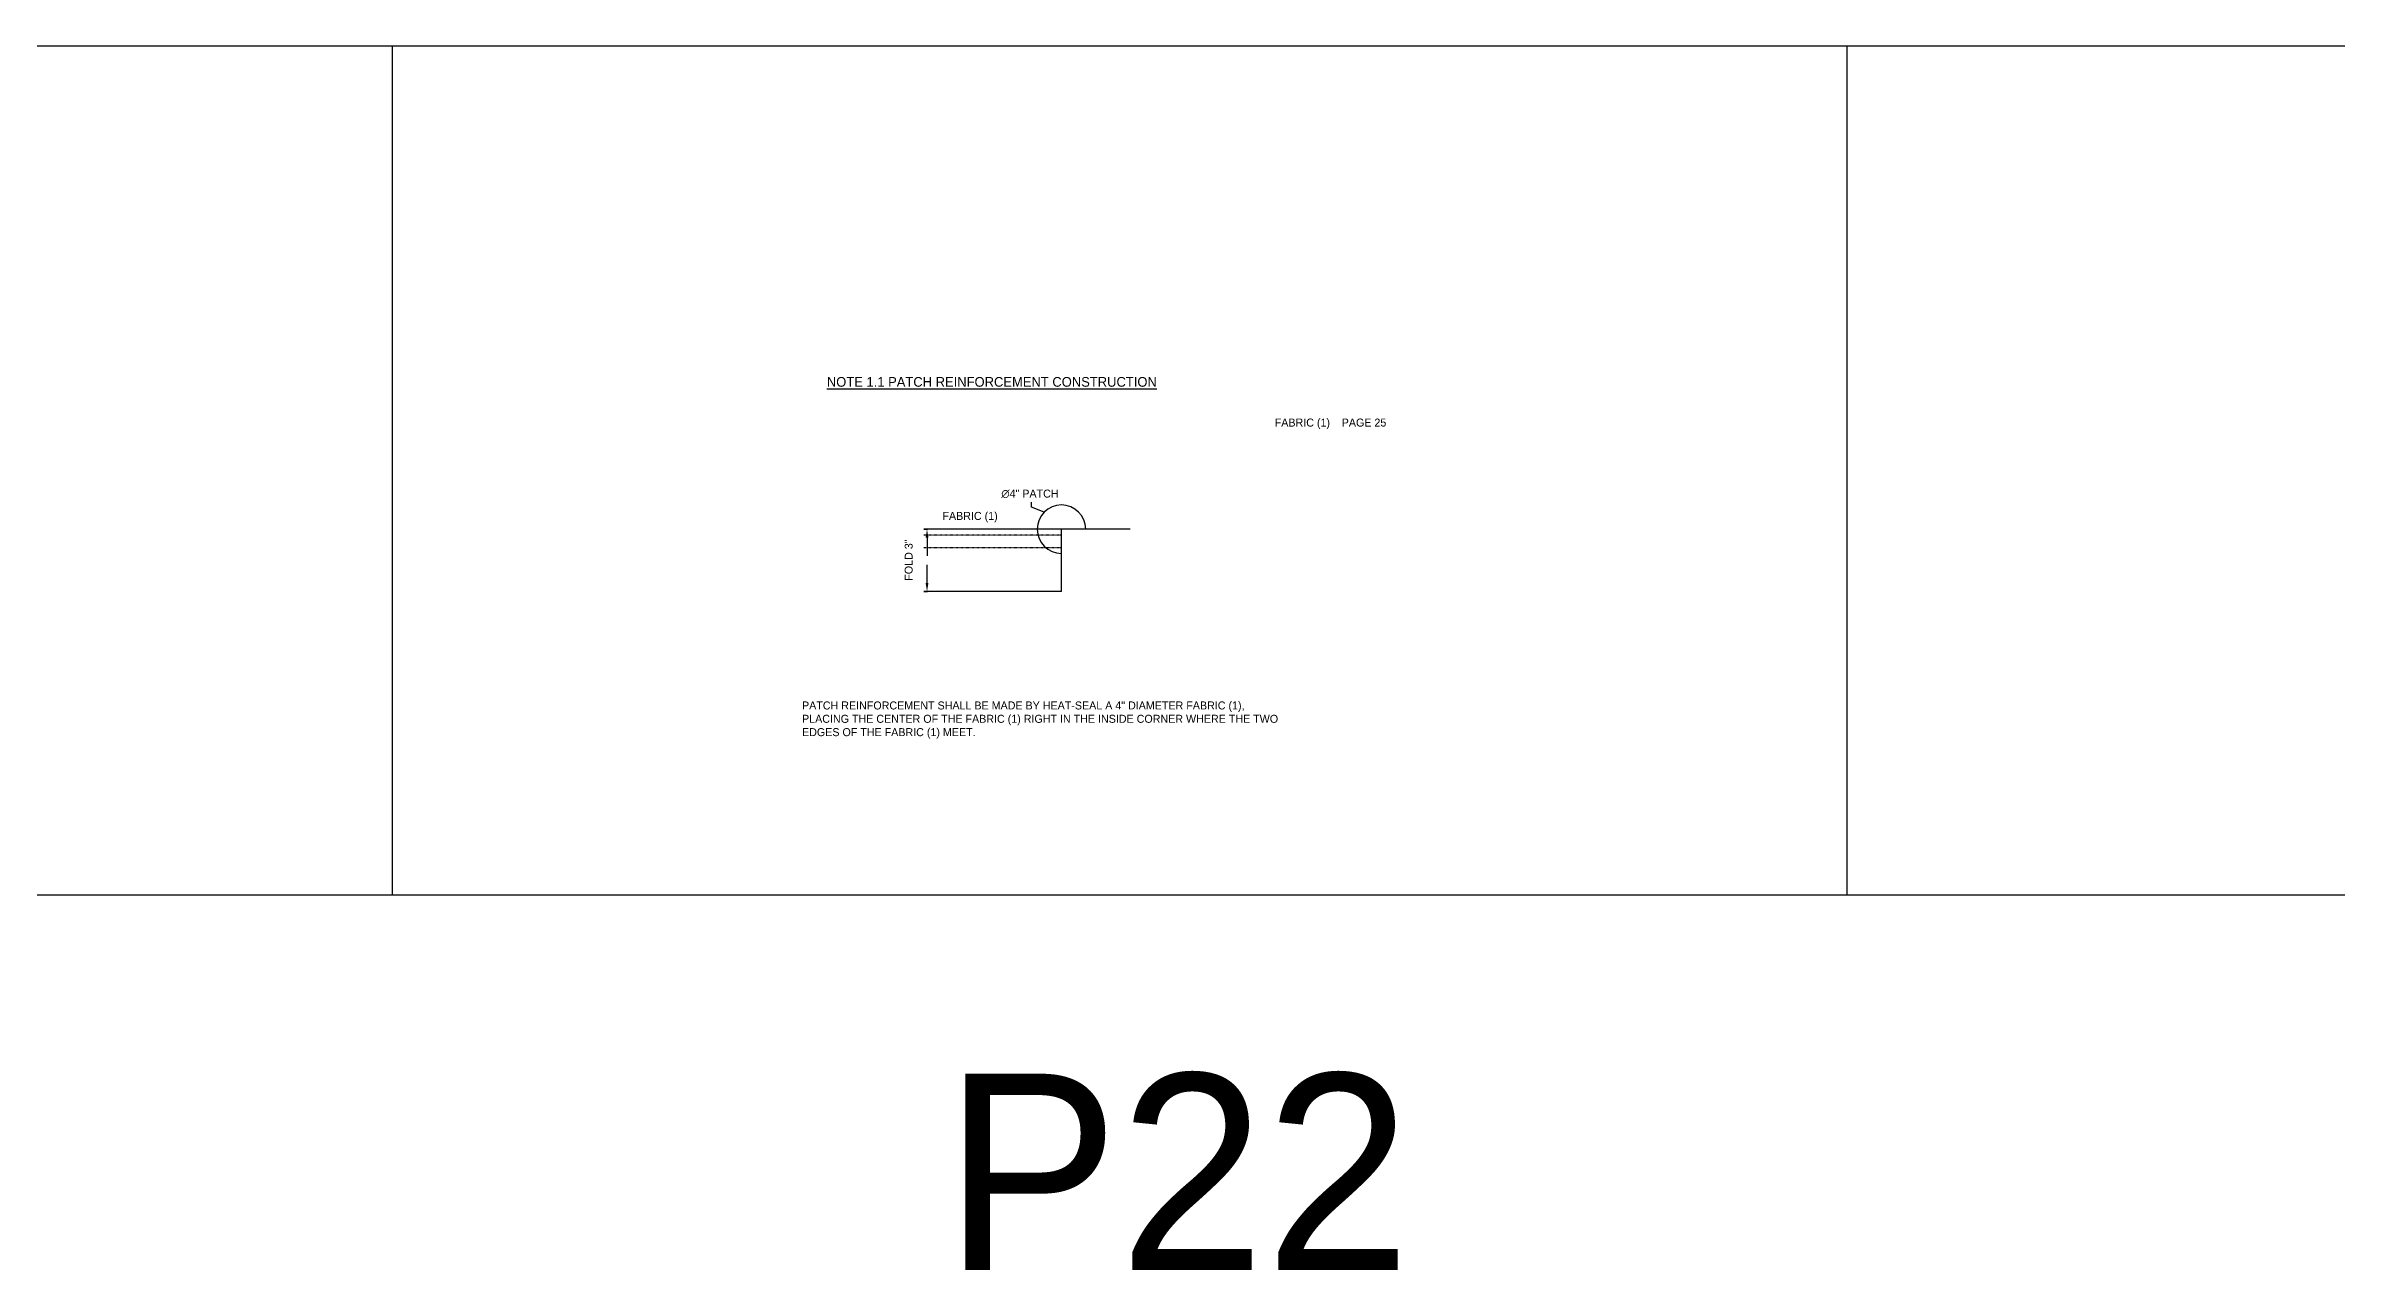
# Model space of a CAD drawing. Header units: inches. Extents: x 1631 to 16634, y 11819 to 13981.
# Drawn here: x 8689 to 9633, y 11841 to 12346 of the extents above; entities that cross this region are included whole.
import ezdxf

# ---------------------------------------------------------------- set-up
doc = ezdxf.new("R2010")
doc.units = ezdxf.units.IN
doc.header["$MEASUREMENT"] = 0
doc.linetypes.add('HIDDEN', pattern=[0.375, 0.25, -0.125])
for name, color, linetype in [('DIMENSION', 7, 'Continuous'), ('FINISH', 1, 'Continuous'), ('STECH', 7, 'HIDDEN'), ('TEXT', 7, 'Continuous')]:
    doc.layers.add(name, color=color, linetype=linetype)

msp = doc.modelspace()

# ---------------------------------------------------------------- linework, layer by layer
at = {"layer": 'DIMENSION'}
for p, q in [((9095.19475, 12155.4661), (9095.19475, 12157.4661)), ((9100.45055, 12153.45108), (9095.19475, 12155.4661))]:
    msp.add_line(p, q, dxfattribs=at)
at = {"layer": 'FINISH'}
for p, q in [((9107.52161, 12146.38001), (9050.70617, 12146.38001)), ((9107.52161, 12120.7346), (9107.52161, 12146.38001)), ((9135.87553, 12146.38001), (9107.52161, 12146.38001)), ((9107.52161, 12120.7346), (9050.70617, 12120.7346))]:
    msp.add_line(p, q, dxfattribs=at)
msp.add_arc((9107.52161, 12146.38001), 10, 0, 270, dxfattribs=at)
at = {"layer": 'STECH', "ltscale": 0.015}
for p, q in [((9107.52161, 12143.88001), (9050.70617, 12143.88001)), ((9107.52161, 12138.73891), (9050.70617, 12138.73891))]:
    msp.add_line(p, q, dxfattribs=at)
at = {"layer": 'TEXT'}
for p, q in [((8231.41637, 12345.62554), (8831.41637, 12345.62554)), ((8831.41637, 12345.62554), (8831.41637, 11995.62554)), ((8831.41637, 12345.62554), (8831.41637, 11995.62554)), ((8831.41637, 12345.62554), (8831.41637, 11995.62554)), ((8831.41637, 12345.62554), (9431.41637, 12345.62554)), ((8831.41637, 12345.62554), (8831.41637, 11995.62554)), ((9431.41637, 12345.62554), (9431.41637, 11995.62554)), ((9431.41637, 12345.62554), (10031.41637, 12345.62554)), ((9431.41637, 12345.62554), (9431.41637, 11995.62554)), ((9050.76867, 12146.38001), (9052.25926, 12146.38001)), ((9052.07926, 12142.88001), (9052.07926, 12135.3973)), ((9052.07926, 12124.2346), (9052.07926, 12131.7173)), ((9050.76867, 12120.7346), (9052.25926, 12120.7346)), ((8231.41637, 11995.62554), (8831.41637, 11995.62554)), ((8831.41637, 11995.62554), (9431.41637, 11995.62554)), ((9431.41637, 11995.62554), (10031.41637, 11995.62554))]:
    msp.add_line(p, q, dxfattribs=at)
for points in [[(9051.49592, 12142.88001), (9052.66259, 12142.88001), (9052.07926, 12146.38001)], [(9051.49592, 12124.2346), (9052.66259, 12124.2346), (9052.07926, 12120.7346)]]:
    msp.add_solid(points, dxfattribs=at)

# ---------------------------------------------------------------- texts
at = {"layer": 'DIMENSION'}
msp.add_text('FABRIC (1)', height=3.3, dxfattribs=at).set_placement((9058.4283, 12150.18426))
at = {"layer": 'DIMENSION', "insert": (9094.52152, 12160.92799), "char_height": 3.3, "attachment_point": 5}
msp.add_mtext('∅4" PATCH', dxfattribs=at)
at = {"layer": 'DIMENSION', "insert": (9044.5193, 12133.62899), "char_height": 3.3, "attachment_point": 5, "rotation": 90}
msp.add_mtext('FOLD 3"', dxfattribs=at)
at = {"layer": 'TEXT'}
msp.add_text('P22', height=80.977854, dxfattribs=at).set_placement((9059.04667, 11840.91053))
at = {"layer": 'TEXT', "char_height": 3.3, "attachment_point": 1}
for s, insert, width in [('\\pt91.8192;{\\H1.333x;\\C0;  \\H0.9093x; \\LNOTE 1.1 PATCH REINFORCEMENT CONSTRUCTION}', (9006.00375, 12209.09391), 268.5928873), ('FABRIC (1)^I PAGE 25', (9195.50107, 12191.96866), 210.3834797), ('\\pt91.8192;{\\H1x;\\C0;PATCH REINFORCEMENT SHALL BE MADE BY HEAT-SEAL A 4" DIAMETER FABRIC (1), PLACING THE CENTER OF THE FABRIC (1) RIGHT IN THE INSIDE CORNER WHERE THE TWO EDGES OF THE FABRIC (1) MEET.\\C256;}', (9000.5201, 12075.35393), 198.8767712)]:
    msp.add_mtext(s, dxfattribs=dict(at, insert=insert, width=width))

doc.saveas('drawing.dxf')
